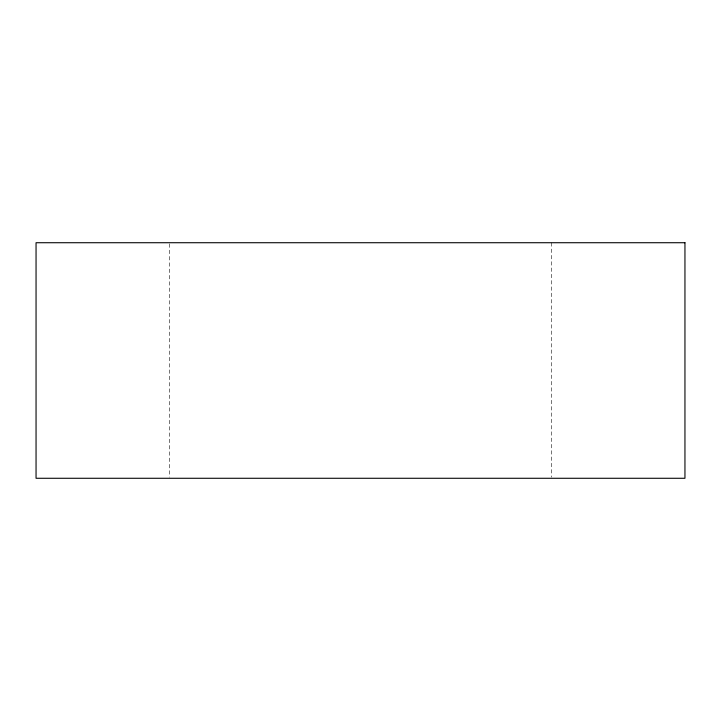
<?xml version="1.0" encoding="UTF-8"?>
<svg xmlns="http://www.w3.org/2000/svg" width="721" height="721" viewBox="0 0 721 721"><rect width="100%" height="100%" fill="white"/><g stroke="black" fill="none" stroke-linecap="round" stroke-linejoin="round"><path stroke-width="0.54" stroke-dasharray="3.6 2.7" d="M551.295 242.725L551.295 477.158M169.705 243.842L169.705 477.158"/><path stroke-width="1.08" d="M684.95 242.725L36.05 242.725L36.05 478.275L684.95 478.275L684.95 242.725"/></g></svg>
